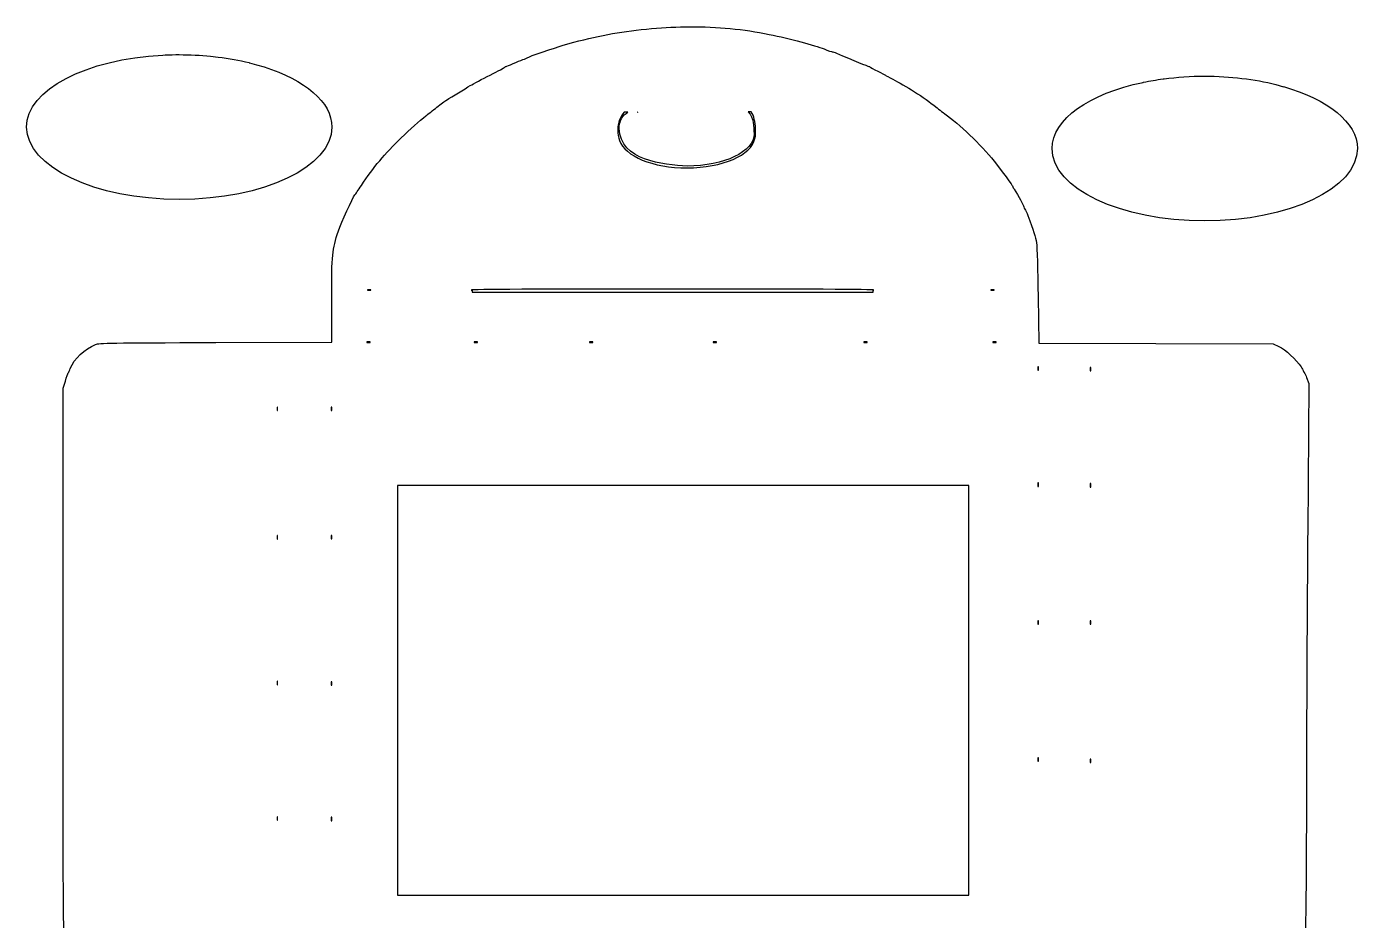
# Model space of a CAD drawing. Header units: centimetres. Extents: x -16.9 to 19.5, y -34.7 to 14.8.
# Drawn here: x -16.85 to 19.52, y -9.65 to 14.78 of the extents above; entities that cross this region are included whole.
import ezdxf

# ---------------------------------------------------------------- set-up
doc = ezdxf.new("R2010")
doc.units = ezdxf.units.CM
doc.header["$MEASUREMENT"] = 0
doc.layers.add('Layer 1', color=7, linetype='Continuous')

msp = doc.modelspace()

# ---------------------------------------------------------------- linework, layer by layer
at = {"layer": 'Layer 1'}
for points, knots in [([(1.27536, 14.77598), (0.93403, 14.77427), (0.58545, 14.75745), (0.22943, 14.72555), (0.22943, 14.72555), (-0.54454, 14.65619), (-1.14646, 14.55089), (-1.90046, 14.35265), (-1.90046, 14.35265), (-2.16722, 14.28252), (-2.34411, 14.22574), (-2.98195, 14.00704), (-2.98195, 14.00704), (-3.06042, 13.98013), (-3.13781, 13.94782), (-3.15393, 13.9351), (-3.15393, 13.9351), (-3.17004, 13.92239), (-3.23132, 13.89592), (-3.28952, 13.87723), (-3.28952, 13.87723), (-3.34773, 13.85853), (-3.46858, 13.8095), (-3.55824, 13.76809), (-3.55824, 13.76809), (-3.64791, 13.72667), (-3.73296, 13.69284), (-3.74758, 13.69284), (-3.74758, 13.69284), (-3.76221, 13.69284), (-3.77829, 13.68392), (-3.78314, 13.673), (-3.78314, 13.673), (-3.78799, 13.66209), (-3.96823, 13.56515), (-4.18415, 13.4572), (-4.18415, 13.4572), (-4.40007, 13.34925), (-4.64415, 13.21936), (-4.72654, 13.16864), (-4.72654, 13.16864), (-4.87297, 13.0785), (-5.22354, 12.86529), (-5.37643, 12.77342), (-5.37643, 12.77342), (-5.41861, 12.74807), (-5.53767, 12.65957), (-5.64101, 12.57663), (-5.64101, 12.57663), (-5.74435, 12.4937), (-5.88013, 12.38654), (-5.9428, 12.33851), (-5.9428, 12.33851), (-6.10858, 12.21144), (-6.38109, 11.9691), (-6.61831, 11.73824), (-6.61831, 11.73824), (-7.0632, 11.30529), (-7.37138, 10.93655), (-7.70393, 10.43847), (-7.70393, 10.43847), (-7.78652, 10.31478), (-7.86602, 10.19942), (-7.88005, 10.18215), (-7.88005, 10.18215), (-7.9446, 10.10265), (-8.25528, 9.42035), (-8.32984, 9.19493), (-8.32984, 9.19493), (-8.50666, 8.66034), (-8.51376, 8.58907), (-8.51422, 7.3106), (-8.51422, 7.3106), (-8.51422, 7.3106), (-8.51505, 6.15387), (-8.51505, 6.15387), (-8.51505, 6.15387), (-8.51505, 6.15387), (-11.68343, 6.14561), (-11.68343, 6.14561), (-11.68343, 6.14561), (-14.61792, 6.13808), (-14.86034, 6.13439), (-14.96592, 6.09186), (-14.96592, 6.09186), (-15.27289, 5.96823), (-15.55578, 5.70052), (-15.65797, 5.43784), (-15.65797, 5.43784), (-15.67778, 5.38691), (-15.70277, 5.33333), (-15.71337, 5.31878), (-15.71337, 5.31878), (-15.72396, 5.30423), (-15.76013, 5.20303), (-15.79439, 5.09389), (-15.79439, 5.09389), (-15.79439, 5.09389), (-15.85723, 4.89545), (-15.85723, 4.89545), (-15.85723, 4.89545), (-15.85723, 4.89545), (-15.85723, -2.54182), (-15.85723, -2.54182), (-15.85723, -2.54182), (-15.85723, -7.90983), (-15.84854, -9.9969), (-15.82747, -10.04276), (-15.82747, -10.04276), (-15.81141, -10.07771), (-15.77168, -10.16539), (-15.739, -10.23789), (-15.739, -10.23789), (-15.67408, -10.38189), (-15.56017, -10.54053), (-15.43803, -10.65709), (-15.43803, -10.65709), (-15.30867, -10.78056), (-15.08672, -10.93625), (-15.01305, -10.95475), (-15.01305, -10.95475), (-14.97502, -10.96429), (-14.93671, -10.98232), (-14.92871, -10.99526), (-14.92871, -10.99526), (-14.92036, -11.00878), (-13.55932, -11.01924), (-11.72808, -11.01924), (-11.72808, -11.01924), (-11.72808, -11.01924), (-8.5415, -11.01924), (-8.5415, -11.01924), (-8.5415, -11.01924), (-8.5415, -11.01924), (-8.5415, -20.1209), (-8.5415, -20.1209), (-8.5415, -20.1209), (-8.5415, -20.1209), (-8.5415, -29.22257), (-8.5415, -29.22257), (-8.5415, -29.22257), (-8.5415, -29.22257), (-6.61005, -29.22257), (-6.61005, -29.22257), (-6.61005, -29.22257), (-6.61005, -29.22257), (-4.67859, -29.22257), (-4.67859, -29.22257), (-4.67859, -29.22257), (-4.67859, -29.22257), (-4.67776, -30.35366), (-4.67776, -30.35366), (-4.67776, -30.35366), (-4.67708, -31.68886), (-4.66337, -31.79882), (-4.44708, -32.17846), (-4.44708, -32.17846), (-4.2466, -32.53036), (-3.8546, -33.03363), (-3.59958, -33.26739), (-3.59958, -33.26739), (-3.38334, -33.46551), (-2.91896, -33.79554), (-2.68016, -33.92058), (-2.68016, -33.92058), (-2.62246, -33.95078), (-2.55134, -33.98816), (-2.52223, -34.00326), (-2.52223, -34.00326), (-2.34873, -34.09328), (-2.05966, -34.22301), (-2.03275, -34.2232), (-2.03275, -34.2232), (-2.01538, -34.2232), (-1.9569, -34.24206), (-1.90377, -34.26536), (-1.90377, -34.26536), (-1.73931, -34.33752), (-1.70419, -34.35109), (-1.63588, -34.36541), (-1.63588, -34.36541), (-1.5995, -34.37305), (-1.4254, -34.41491), (-1.24975, -34.45884), (-1.24975, -34.45884), (-1.0741, -34.50277), (-0.75858, -34.562), (-0.54861, -34.5903), (-0.54861, -34.5903), (-0.06025, -34.65573), (1.04169, -34.66432), (1.64495, -34.60767), (1.64495, -34.60767), (2.54843, -34.52283), (3.34316, -34.31248), (4.01298, -33.98094), (4.01298, -33.98094), (4.35209, -33.81308), (4.35866, -33.80941), (4.58183, -33.66509), (4.58183, -33.66509), (4.93015, -33.43984), (4.99304, -33.38791), (5.2714, -33.09872), (5.2714, -33.09872), (5.76825, -32.58223), (6.06654, -32.12769), (6.23713, -31.62615), (6.23713, -31.62615), (6.30184, -31.43589), (6.30162, -31.43369), (6.30162, -30.32886), (6.30162, -30.32886), (6.30162, -30.32886), (6.30162, -29.22257), (6.30162, -29.22257), (6.30162, -29.22257), (6.30162, -29.22257), (8.55058, -29.22257), (8.55058, -29.22257), (8.55058, -29.22257), (8.55058, -29.22257), (10.79954, -29.22257), (10.79954, -29.22257), (10.79954, -29.22257), (10.79954, -29.22257), (10.79954, -20.1209), (10.79954, -20.1209), (10.79954, -20.1209), (10.79954, -20.1209), (10.79954, -11.01924), (10.79954, -11.01924), (10.79954, -11.01924), (10.79954, -11.01924), (13.94477, -11.01924), (13.94477, -11.01924), (13.94477, -11.01924), (17.37359, -11.01924), (17.08965, -11.03056), (17.42818, -10.87289), (17.42818, -10.87289), (17.58588, -10.79944), (17.8689, -10.52935), (17.99703, -10.32967), (17.99703, -10.32967), (17.99703, -10.32967), (18.08881, -10.18745), (18.08881, -10.18745), (18.08881, -10.18745), (18.08881, -10.18745), (18.10617, -9.3135), (18.10617, -9.3135), (18.10617, -9.3135), (18.11596, -8.83274), (18.1251, -7.23107), (18.12602, -5.75403), (18.12602, -5.75403), (18.12693, -4.27699), (18.14232, -1.24643), (18.15991, 0.98044), (18.15991, 0.98044), (18.15991, 0.98044), (18.19134, 5.02939), (18.19134, 5.02939), (18.19134, 5.02939), (18.19134, 5.02939), (18.1285, 5.18732), (18.1285, 5.18732), (18.1285, 5.18732), (18.09362, 5.27422), (18.02625, 5.40563), (17.97884, 5.47919), (17.97884, 5.47919), (17.85001, 5.67903), (17.54868, 5.95703), (17.3703, 6.0406), (17.3703, 6.0406), (17.3703, 6.0406), (17.21568, 6.11253), (17.21568, 6.11253), (17.21568, 6.11253), (17.21568, 6.11253), (14.01174, 6.11997), (14.01174, 6.11997), (14.01174, 6.11997), (14.01174, 6.11997), (10.80781, 6.12659), (10.80781, 6.12659), (10.80781, 6.12659), (10.80781, 6.12659), (10.79127, 7.4032), (10.79127, 7.4032), (10.79127, 7.4032), (10.78203, 8.10511), (10.76192, 8.76344), (10.74662, 8.86668), (10.74662, 8.86668), (10.72135, 9.03721), (10.67035, 9.2006), (10.5118, 9.61661), (10.5118, 9.61661), (10.48169, 9.69562), (10.4448, 9.77208), (10.42995, 9.78693), (10.42995, 9.78693), (10.41509, 9.80179), (10.40266, 9.83316), (10.40266, 9.85639), (10.40266, 9.85639), (10.40266, 9.89091), (10.25494, 10.15692), (10.13808, 10.33264), (10.13808, 10.33264), (10.12356, 10.35446), (10.10149, 10.39614), (10.08847, 10.42524), (10.08847, 10.42524), (10.06531, 10.47702), (9.95914, 10.62126), (9.65273, 11.02055), (9.65273, 11.02055), (9.31805, 11.45669), (8.73984, 12.02779), (8.31245, 12.34347), (8.31245, 12.34347), (8.2238, 12.40895), (8.08359, 12.51707), (8.00074, 12.58325), (8.00074, 12.58325), (7.68041, 12.83912), (7.1519, 13.17837), (6.81756, 13.3431), (6.81756, 13.3431), (6.71569, 13.39329), (6.6264, 13.44203), (6.61912, 13.45141), (6.61912, 13.45141), (6.61185, 13.46079), (6.5166, 13.50962), (6.40745, 13.56055), (6.40745, 13.56055), (6.29831, 13.61149), (6.2056, 13.66209), (6.20075, 13.673), (6.20075, 13.673), (6.1959, 13.68392), (6.1801, 13.69284), (6.16602, 13.69284), (6.16602, 13.69284), (6.14092, 13.69284), (5.73791, 13.85737), (5.27967, 14.05417), (5.27967, 14.05417), (5.23381, 14.07386), (5.18283, 14.08972), (5.16722, 14.08972), (5.16722, 14.08972), (5.15161, 14.08972), (5.05049, 14.1253), (4.94232, 14.16827), (4.94232, 14.16827), (4.67908, 14.27284), (4.00699, 14.45152), (3.44412, 14.5668), (3.44412, 14.5668), (2.7443, 14.71012), (2.02631, 14.77975), (1.27536, 14.77598)], [0, 0, 0, 0, 0.01075269, 0.01075269, 0.01075269, 0.01075269, 0.02150538, 0.02150538, 0.02150538, 0.02150538, 0.03225806, 0.03225806, 0.03225806, 0.03225806, 0.04301075, 0.04301075, 0.04301075, 0.04301075, 0.05376344, 0.05376344, 0.05376344, 0.05376344, 0.06451613, 0.06451613, 0.06451613, 0.06451613, 0.07526882, 0.07526882, 0.07526882, 0.07526882, 0.08602151, 0.08602151, 0.08602151, 0.08602151, 0.09677419, 0.09677419, 0.09677419, 0.09677419, 0.10752688, 0.10752688, 0.10752688, 0.10752688, 0.11827957, 0.11827957, 0.11827957, 0.11827957, 0.12903226, 0.12903226, 0.12903226, 0.12903226, 0.13978495, 0.13978495, 0.13978495, 0.13978495, 0.15053763, 0.15053763, 0.15053763, 0.15053763, 0.16129032, 0.16129032, 0.16129032, 0.16129032, 0.17204301, 0.17204301, 0.17204301, 0.17204301, 0.1827957, 0.1827957, 0.1827957, 0.1827957, 0.19354839, 0.19354839, 0.19354839, 0.19354839, 0.20430108, 0.20430108, 0.20430108, 0.20430108, 0.21505376, 0.21505376, 0.21505376, 0.21505376, 0.22580645, 0.22580645, 0.22580645, 0.22580645, 0.23655914, 0.23655914, 0.23655914, 0.23655914, 0.24731183, 0.24731183, 0.24731183, 0.24731183, 0.25806452, 0.25806452, 0.25806452, 0.25806452, 0.2688172, 0.2688172, 0.2688172, 0.2688172, 0.27956989, 0.27956989, 0.27956989, 0.27956989, 0.29032258, 0.29032258, 0.29032258, 0.29032258, 0.30107527, 0.30107527, 0.30107527, 0.30107527, 0.31182796, 0.31182796, 0.31182796, 0.31182796, 0.32258065, 0.32258065, 0.32258065, 0.32258065, 0.33333333, 0.33333333, 0.33333333, 0.33333333, 0.34408602, 0.34408602, 0.34408602, 0.34408602, 0.35483871, 0.35483871, 0.35483871, 0.35483871, 0.3655914, 0.3655914, 0.3655914, 0.3655914, 0.37634409, 0.37634409, 0.37634409, 0.37634409, 0.38709677, 0.38709677, 0.38709677, 0.38709677, 0.39784946, 0.39784946, 0.39784946, 0.39784946, 0.40860215, 0.40860215, 0.40860215, 0.40860215, 0.41935484, 0.41935484, 0.41935484, 0.41935484, 0.43010753, 0.43010753, 0.43010753, 0.43010753, 0.44086022, 0.44086022, 0.44086022, 0.44086022, 0.4516129, 0.4516129, 0.4516129, 0.4516129, 0.46236559, 0.46236559, 0.46236559, 0.46236559, 0.47311828, 0.47311828, 0.47311828, 0.47311828, 0.48387097, 0.48387097, 0.48387097, 0.48387097, 0.49462366, 0.49462366, 0.49462366, 0.49462366, 0.50537634, 0.50537634, 0.50537634, 0.50537634, 0.51612903, 0.51612903, 0.51612903, 0.51612903, 0.52688172, 0.52688172, 0.52688172, 0.52688172, 0.53763441, 0.53763441, 0.53763441, 0.53763441, 0.5483871, 0.5483871, 0.5483871, 0.5483871, 0.55913978, 0.55913978, 0.55913978, 0.55913978, 0.56989247, 0.56989247, 0.56989247, 0.56989247, 0.58064516, 0.58064516, 0.58064516, 0.58064516, 0.59139785, 0.59139785, 0.59139785, 0.59139785, 0.60215054, 0.60215054, 0.60215054, 0.60215054, 0.61290323, 0.61290323, 0.61290323, 0.61290323, 0.62365591, 0.62365591, 0.62365591, 0.62365591, 0.6344086, 0.6344086, 0.6344086, 0.6344086, 0.64516129, 0.64516129, 0.64516129, 0.64516129, 0.65591398, 0.65591398, 0.65591398, 0.65591398, 0.66666667, 0.66666667, 0.66666667, 0.66666667, 0.67741935, 0.67741935, 0.67741935, 0.67741935, 0.68817204, 0.68817204, 0.68817204, 0.68817204, 0.69892473, 0.69892473, 0.69892473, 0.69892473, 0.70967742, 0.70967742, 0.70967742, 0.70967742, 0.72043011, 0.72043011, 0.72043011, 0.72043011, 0.7311828, 0.7311828, 0.7311828, 0.7311828, 0.74193548, 0.74193548, 0.74193548, 0.74193548, 0.75268817, 0.75268817, 0.75268817, 0.75268817, 0.76344086, 0.76344086, 0.76344086, 0.76344086, 0.77419355, 0.77419355, 0.77419355, 0.77419355, 0.78494624, 0.78494624, 0.78494624, 0.78494624, 0.79569892, 0.79569892, 0.79569892, 0.79569892, 0.80645161, 0.80645161, 0.80645161, 0.80645161, 0.8172043, 0.8172043, 0.8172043, 0.8172043, 0.82795699, 0.82795699, 0.82795699, 0.82795699, 0.83870968, 0.83870968, 0.83870968, 0.83870968, 0.84946237, 0.84946237, 0.84946237, 0.84946237, 0.86021505, 0.86021505, 0.86021505, 0.86021505, 0.87096774, 0.87096774, 0.87096774, 0.87096774, 0.88172043, 0.88172043, 0.88172043, 0.88172043, 0.89247312, 0.89247312, 0.89247312, 0.89247312, 0.90322581, 0.90322581, 0.90322581, 0.90322581, 0.91397849, 0.91397849, 0.91397849, 0.91397849, 0.92473118, 0.92473118, 0.92473118, 0.92473118, 0.93548387, 0.93548387, 0.93548387, 0.93548387, 0.94623656, 0.94623656, 0.94623656, 0.94623656, 0.95698925, 0.95698925, 0.95698925, 0.95698925, 0.96774194, 0.96774194, 0.96774194, 0.96774194, 0.97849462, 0.97849462, 0.97849462, 0.97849462, 1, 1, 1, 1]), ([(-12.68058, 14.01365), (-12.81073, 14.01365), (-12.93958, 14.01092), (-13.06671, 14.00538), (-13.06671, 14.00538), (-13.0666, 14.0059), (-13.06681, 14.00653), (-13.06671, 14.00704), (-13.06671, 14.00704), (-13.06671, 14.00704), (-13.13037, 14.00373), (-13.13037, 14.00373), (-13.13037, 14.00373), (-13.13079, 14.00326), (-13.13078, 14.00255), (-13.1312, 14.00208), (-13.1312, 14.00208), (-15.22249, 13.89542), (-16.85273, 13.05527), (-16.85273, 12.03506), (-16.85273, 12.03506), (-16.85273, 10.94267), (-14.98347, 10.05565), (-12.68058, 10.05565), (-12.68058, 10.05565), (-10.37769, 10.05565), (-8.50926, 10.94267), (-8.50926, 12.03506), (-8.50926, 12.03506), (-8.50926, 12.72082), (-9.24659, 13.32371), (-10.36465, 13.67879), (-10.36465, 13.67879), (-10.36465, 13.67879), (-10.36465, 13.67796), (-10.36465, 13.67796), (-10.36465, 13.67796), (-10.36465, 13.67796), (-10.5697, 13.73749), (-10.5697, 13.73749), (-10.5697, 13.73749), (-10.5697, 13.73749), (-10.56887, 13.73915), (-10.56887, 13.73915), (-10.56887, 13.73915), (-10.56887, 13.73915), (-10.76152, 13.79124), (-10.76152, 13.79124), (-10.76152, 13.79124), (-10.76571, 13.79227), (-10.76973, 13.79352), (-10.77393, 13.79454), (-10.77393, 13.79454), (-11.03887, 13.85937), (-11.32074, 13.91144), (-11.6148, 13.94833), (-11.6148, 13.94833), (-11.6148, 13.94833), (-11.6148, 13.94668), (-11.6148, 13.94668), (-11.6148, 13.94668), (-11.6148, 13.94668), (-11.82647, 13.969), (-11.82647, 13.969), (-11.82647, 13.969), (-11.82647, 13.969), (-11.82647, 13.97148), (-11.82647, 13.97148), (-11.82647, 13.97148), (-12.10238, 13.99881), (-12.38758, 14.01365), (-12.68058, 14.01365)], [0, 0, 0, 0, 0.05263158, 0.05263158, 0.05263158, 0.05263158, 0.10526316, 0.10526316, 0.10526316, 0.10526316, 0.15789474, 0.15789474, 0.15789474, 0.15789474, 0.21052632, 0.21052632, 0.21052632, 0.21052632, 0.26315789, 0.26315789, 0.26315789, 0.26315789, 0.31578947, 0.31578947, 0.31578947, 0.31578947, 0.36842105, 0.36842105, 0.36842105, 0.36842105, 0.42105263, 0.42105263, 0.42105263, 0.42105263, 0.47368421, 0.47368421, 0.47368421, 0.47368421, 0.52631579, 0.52631579, 0.52631579, 0.52631579, 0.57894737, 0.57894737, 0.57894737, 0.57894737, 0.63157895, 0.63157895, 0.63157895, 0.63157895, 0.68421053, 0.68421053, 0.68421053, 0.68421053, 0.73684211, 0.73684211, 0.73684211, 0.73684211, 0.78947368, 0.78947368, 0.78947368, 0.78947368, 0.84210526, 0.84210526, 0.84210526, 0.84210526, 0.89473684, 0.89473684, 0.89473684, 0.89473684, 1, 1, 1, 1]), ([(15.34541, 13.42578), (14.96036, 13.42578), (14.58824, 13.39942), (14.23416, 13.35302), (14.23416, 13.35302), (14.23416, 13.35302), (14.23168, 13.35302), (14.23168, 13.35302), (14.23168, 13.35302), (14.23168, 13.35302), (14.21928, 13.35137), (14.21928, 13.35137), (14.21928, 13.35137), (14.21511, 13.35081), (14.21104, 13.35027), (14.20688, 13.34971), (14.20688, 13.34971), (14.02433, 13.32517), (13.84668, 13.29521), (13.67523, 13.25959), (13.67523, 13.25959), (13.67503, 13.25989), (13.67455, 13.26006), (13.6744, 13.26042), (13.6744, 13.26042), (13.6744, 13.26042), (13.66283, 13.25794), (13.66283, 13.25794), (13.66283, 13.25794), (13.66263, 13.25734), (13.66219, 13.25695), (13.662, 13.25628), (13.662, 13.25628), (12.19723, 12.94906), (11.17409, 12.25453), (11.17409, 11.44637), (11.17409, 11.44637), (11.17409, 10.35397), (13.04252, 9.46778), (15.34541, 9.46778), (15.34541, 9.46778), (17.6483, 9.46778), (19.51756, 10.35397), (19.51756, 11.44637), (19.51756, 11.44637), (19.51756, 12.16554), (18.70665, 12.79484), (17.49598, 13.14135), (17.49598, 13.14135), (17.49598, 13.14135), (17.49515, 13.13805), (17.49515, 13.13805), (17.49515, 13.13805), (17.49515, 13.13805), (17.2901, 13.19675), (17.2901, 13.19675), (17.2901, 13.19675), (16.7092, 13.34239), (16.04773, 13.42578), (15.34541, 13.42578)], [0, 0, 0, 0, 0.0625, 0.0625, 0.0625, 0.0625, 0.125, 0.125, 0.125, 0.125, 0.1875, 0.1875, 0.1875, 0.1875, 0.25, 0.25, 0.25, 0.25, 0.3125, 0.3125, 0.3125, 0.3125, 0.375, 0.375, 0.375, 0.375, 0.4375, 0.4375, 0.4375, 0.4375, 0.5, 0.5, 0.5, 0.5, 0.5625, 0.5625, 0.5625, 0.5625, 0.625, 0.625, 0.625, 0.625, 0.6875, 0.6875, 0.6875, 0.6875, 0.75, 0.75, 0.75, 0.75, 0.8125, 0.8125, 0.8125, 0.8125, 0.875, 0.875, 0.875, 0.875, 1, 1, 1, 1]), ([(2.87196, 12.45426), (2.87196, 12.45426), (2.95299, 12.45426), (2.95299, 12.45426), (2.95299, 12.45426), (3.02313, 12.33285), (3.06626, 12.17216), (3.06626, 11.99538), (3.06626, 11.99538), (3.06816, 11.90372), (3.07984, 11.81073), (3.05055, 11.7217), (3.05055, 11.7217), (3.05045, 11.72112), (3.04984, 11.72063), (3.04973, 11.72005), (3.04973, 11.72005), (2.96567, 11.27057), (2.16805, 10.91803), (1.19599, 10.91803), (1.19599, 10.91803), (0.26193, 10.91803), (-0.51246, 11.24366), (-0.64617, 11.66796), (-0.64617, 11.66796), (-0.64627, 11.66819), (-0.64608, 11.66854), (-0.64617, 11.66878), (-0.64617, 11.66878), (-0.67945, 11.7541), (-0.69909, 11.8519), (-0.69909, 11.95569), (-0.69909, 11.95569), (-0.69909, 12.15344), (-0.62988, 12.32866), (-0.5238, 12.43855), (-0.5238, 12.43855), (-0.5238, 12.43855), (-0.42128, 12.43855), (-0.42128, 12.43855), (-0.42128, 12.43855), (-0.56016, 12.37015), (-0.65857, 12.1975), (-0.65857, 11.99538), (-0.65857, 11.99538), (-0.6297, 11.12244), (0.54524, 10.99849), (1.1993, 10.97012), (1.1993, 10.97012), (2.20955, 10.97012), (3.02988, 11.36252), (3.02988, 11.84655), (3.02988, 11.84655), (3.01846, 12.05842), (3.0143, 12.28159), (2.87196, 12.45426)], [0, 0, 0, 0, 0.06666667, 0.06666667, 0.06666667, 0.06666667, 0.13333333, 0.13333333, 0.13333333, 0.13333333, 0.2, 0.2, 0.2, 0.2, 0.26666667, 0.26666667, 0.26666667, 0.26666667, 0.33333333, 0.33333333, 0.33333333, 0.33333333, 0.4, 0.4, 0.4, 0.4, 0.46666667, 0.46666667, 0.46666667, 0.46666667, 0.53333333, 0.53333333, 0.53333333, 0.53333333, 0.6, 0.6, 0.6, 0.6, 0.66666667, 0.66666667, 0.66666667, 0.66666667, 0.73333333, 0.73333333, 0.73333333, 0.73333333, 0.8, 0.8, 0.8, 0.8, 0.86666667, 0.86666667, 0.86666667, 0.86666667, 1, 1, 1, 1]), ([(-0.15587, 12.43855), (-0.15587, 12.43855), (-0.14925, 12.43855), (-0.14925, 12.43855), (-0.14925, 12.43855), (-0.15036, 12.43797), (-0.15145, 12.43748), (-0.15256, 12.4369), (-0.15256, 12.4369), (-0.15366, 12.43746), (-0.15476, 12.43801), (-0.15587, 12.43855)], [0, 0, 0, 0, 0.25, 0.25, 0.25, 0.25, 0.5, 0.5, 0.5, 0.5, 1, 1, 1, 1]), ([(-7.53939, 7.59006), (-7.53939, 7.59006), (-7.44679, 7.59006), (-7.44679, 7.59006), (-7.44679, 7.59006), (-7.44679, 7.59006), (-7.44679, 7.57684), (-7.44679, 7.57684), (-7.44679, 7.57684), (-7.44679, 7.57684), (-7.53939, 7.57684), (-7.53939, 7.57684), (-7.53939, 7.57684), (-7.53939, 7.57684), (-7.53939, 7.59006), (-7.53939, 7.59006)], [0, 0, 0, 0, 0.2, 0.2, 0.2, 0.2, 0.4, 0.4, 0.4, 0.4, 0.6, 0.6, 0.6, 0.6, 1, 1, 1, 1]), ([(0.79829, 7.60743), (4.44954, 7.60743), (6.30162, 7.59852), (6.30162, 7.58097), (6.30162, 7.58097), (6.30162, 7.57987), (6.29458, 7.57869), (6.28012, 7.57766), (6.28012, 7.57766), (6.28012, 7.57766), (6.28012, 7.52392), (6.28012, 7.52392), (6.28012, 7.52392), (6.28012, 7.52392), (-4.67611, 7.52392), (-4.67611, 7.52392), (-4.67611, 7.52392), (-4.67611, 7.52392), (-4.67611, 7.57766), (-4.67611, 7.57766), (-4.67611, 7.57766), (-4.69404, 7.5788), (-4.70505, 7.57975), (-4.70505, 7.58097), (-4.70505, 7.58097), (-4.70505, 7.59852), (-2.85296, 7.60743), (0.79829, 7.60743)], [0, 0, 0, 0, 0.125, 0.125, 0.125, 0.125, 0.25, 0.25, 0.25, 0.25, 0.375, 0.375, 0.375, 0.375, 0.5, 0.5, 0.5, 0.5, 0.625, 0.625, 0.625, 0.625, 0.75, 0.75, 0.75, 0.75, 1, 1, 1, 1]), ([(9.49977, 7.59006), (9.49977, 7.59006), (9.59238, 7.59006), (9.59238, 7.59006), (9.59238, 7.59006), (9.59238, 7.59006), (9.59238, 7.57684), (9.59238, 7.57684), (9.59238, 7.57684), (9.59238, 7.57684), (9.49977, 7.57684), (9.49977, 7.57684), (9.49977, 7.57684), (9.49977, 7.57684), (9.49977, 7.59006), (9.49977, 7.59006)], [0, 0, 0, 0, 0.2, 0.2, 0.2, 0.2, 0.4, 0.4, 0.4, 0.4, 0.6, 0.6, 0.6, 0.6, 1, 1, 1, 1]), ([(-7.55676, 6.16131), (-7.55676, 6.16131), (-7.46415, 6.16131), (-7.46415, 6.16131), (-7.46415, 6.16131), (-7.46415, 6.16131), (-7.46415, 6.14809), (-7.46415, 6.14809), (-7.46415, 6.14809), (-7.46415, 6.14809), (-7.55676, 6.14809), (-7.55676, 6.14809), (-7.55676, 6.14809), (-7.55676, 6.14809), (-7.55676, 6.16131), (-7.55676, 6.16131)], [0, 0, 0, 0, 0.2, 0.2, 0.2, 0.2, 0.4, 0.4, 0.4, 0.4, 0.6, 0.6, 0.6, 0.6, 1, 1, 1, 1]), ([(-4.61906, 6.16131), (-4.61906, 6.16131), (-4.52645, 6.16131), (-4.52645, 6.16131), (-4.52645, 6.16131), (-4.52645, 6.16131), (-4.52645, 6.14809), (-4.52645, 6.14809), (-4.52645, 6.14809), (-4.52645, 6.14809), (-4.61906, 6.14809), (-4.61906, 6.14809), (-4.61906, 6.14809), (-4.61906, 6.14809), (-4.61906, 6.16131), (-4.61906, 6.16131)], [0, 0, 0, 0, 0.2, 0.2, 0.2, 0.2, 0.4, 0.4, 0.4, 0.4, 0.6, 0.6, 0.6, 0.6, 1, 1, 1, 1]), ([(-1.46803, 6.16131), (-1.46803, 6.16131), (-1.37543, 6.16131), (-1.37543, 6.16131), (-1.37543, 6.16131), (-1.37543, 6.16131), (-1.37543, 6.14809), (-1.37543, 6.14809), (-1.37543, 6.14809), (-1.37543, 6.14809), (-1.46803, 6.14809), (-1.46803, 6.14809), (-1.46803, 6.14809), (-1.46803, 6.14809), (-1.46803, 6.16131), (-1.46803, 6.16131)], [0, 0, 0, 0, 0.2, 0.2, 0.2, 0.2, 0.4, 0.4, 0.4, 0.4, 0.6, 0.6, 0.6, 0.6, 1, 1, 1, 1]), ([(1.91367, 6.16131), (1.91367, 6.16131), (2.00628, 6.16131), (2.00628, 6.16131), (2.00628, 6.16131), (2.00628, 6.16131), (2.00628, 6.14809), (2.00628, 6.14809), (2.00628, 6.14809), (2.00628, 6.14809), (1.91367, 6.14809), (1.91367, 6.14809), (1.91367, 6.14809), (1.91367, 6.14809), (1.91367, 6.16131), (1.91367, 6.16131)], [0, 0, 0, 0, 0.2, 0.2, 0.2, 0.2, 0.4, 0.4, 0.4, 0.4, 0.6, 0.6, 0.6, 0.6, 1, 1, 1, 1]), ([(6.02712, 6.16131), (6.02712, 6.16131), (6.11972, 6.16131), (6.11972, 6.16131), (6.11972, 6.16131), (6.11972, 6.16131), (6.11972, 6.14809), (6.11972, 6.14809), (6.11972, 6.14809), (6.11972, 6.14809), (6.02712, 6.14809), (6.02712, 6.14809), (6.02712, 6.14809), (6.02712, 6.14809), (6.02712, 6.16131), (6.02712, 6.16131)], [0, 0, 0, 0, 0.2, 0.2, 0.2, 0.2, 0.4, 0.4, 0.4, 0.4, 0.6, 0.6, 0.6, 0.6, 1, 1, 1, 1]), ([(9.55434, 6.16131), (9.55434, 6.16131), (9.64695, 6.16131), (9.64695, 6.16131), (9.64695, 6.16131), (9.64695, 6.16131), (9.64695, 6.14809), (9.64695, 6.14809), (9.64695, 6.14809), (9.64695, 6.14809), (9.55434, 6.14809), (9.55434, 6.14809), (9.55434, 6.14809), (9.55434, 6.14809), (9.55434, 6.16131), (9.55434, 6.16131)], [0, 0, 0, 0, 0.2, 0.2, 0.2, 0.2, 0.4, 0.4, 0.4, 0.4, 0.6, 0.6, 0.6, 0.6, 1, 1, 1, 1]), ([(10.78796, 5.48249), (10.78796, 5.48249), (10.80119, 5.48249), (10.80119, 5.48249), (10.80119, 5.48249), (10.80119, 5.48249), (10.80119, 5.38989), (10.80119, 5.38989), (10.80119, 5.38989), (10.80119, 5.38989), (10.78796, 5.38989), (10.78796, 5.38989), (10.78796, 5.38989), (10.78796, 5.38989), (10.78796, 5.48249), (10.78796, 5.48249)], [0, 0, 0, 0, 0.2, 0.2, 0.2, 0.2, 0.4, 0.4, 0.4, 0.4, 0.6, 0.6, 0.6, 0.6, 1, 1, 1, 1]), ([(12.21671, 5.46596), (12.21671, 5.46596), (12.22994, 5.46596), (12.22994, 5.46596), (12.22994, 5.46596), (12.22994, 5.46596), (12.22994, 5.37335), (12.22994, 5.37335), (12.22994, 5.37335), (12.22994, 5.37335), (12.21671, 5.37335), (12.21671, 5.37335), (12.21671, 5.37335), (12.21671, 5.37335), (12.21671, 5.46596), (12.21671, 5.46596)], [0, 0, 0, 0, 0.2, 0.2, 0.2, 0.2, 0.4, 0.4, 0.4, 0.4, 0.6, 0.6, 0.6, 0.6, 1, 1, 1, 1]), ([(-10.00829, 4.37703), (-10.00829, 4.37703), (-9.99506, 4.37703), (-9.99506, 4.37703), (-9.99506, 4.37703), (-9.99506, 4.37703), (-9.99506, 4.28443), (-9.99506, 4.28443), (-9.99506, 4.28443), (-9.99506, 4.28443), (-10.00829, 4.28443), (-10.00829, 4.28443), (-10.00829, 4.28443), (-10.00829, 4.28443), (-10.00829, 4.37703), (-10.00829, 4.37703)], [0, 0, 0, 0, 0.2, 0.2, 0.2, 0.2, 0.4, 0.4, 0.4, 0.4, 0.6, 0.6, 0.6, 0.6, 1, 1, 1, 1]), ([(-8.52662, 4.37703), (-8.52662, 4.37703), (-8.51339, 4.37703), (-8.51339, 4.37703), (-8.51339, 4.37703), (-8.51339, 4.37703), (-8.51339, 4.28443), (-8.51339, 4.28443), (-8.51339, 4.28443), (-8.51339, 4.28443), (-8.52662, 4.28443), (-8.52662, 4.28443), (-8.52662, 4.28443), (-8.52662, 4.28443), (-8.52662, 4.37703), (-8.52662, 4.37703)], [0, 0, 0, 0, 0.2, 0.2, 0.2, 0.2, 0.4, 0.4, 0.4, 0.4, 0.6, 0.6, 0.6, 0.6, 1, 1, 1, 1]), ([(-6.71588, 2.23639), (-6.71588, 2.23639), (1.08933, 2.23639), (1.08933, 2.23639), (1.08933, 2.23639), (1.08933, 2.23639), (8.89454, 2.23639), (8.89454, 2.23639), (8.89454, 2.23639), (8.89454, 2.23639), (8.89454, -3.35955), (8.89454, -3.35955), (8.89454, -3.35955), (8.89454, -3.35955), (8.89454, -8.95549), (8.89454, -8.95549), (8.89454, -8.95549), (8.89454, -8.95549), (1.08933, -8.95549), (1.08933, -8.95549), (1.08933, -8.95549), (1.08933, -8.95549), (-6.71588, -8.95549), (-6.71588, -8.95549), (-6.71588, -8.95549), (-6.71588, -8.95549), (-6.71588, -3.35955), (-6.71588, -3.35955), (-6.71588, -3.35955), (-6.71588, -3.35955), (-6.71588, 2.23639), (-6.71588, 2.23639)], [0, 0, 0, 0, 0.11111111, 0.11111111, 0.11111111, 0.11111111, 0.22222222, 0.22222222, 0.22222222, 0.22222222, 0.33333333, 0.33333333, 0.33333333, 0.33333333, 0.44444444, 0.44444444, 0.44444444, 0.44444444, 0.55555556, 0.55555556, 0.55555556, 0.55555556, 0.66666667, 0.66666667, 0.66666667, 0.66666667, 0.77777778, 0.77777778, 0.77777778, 0.77777778, 1, 1, 1, 1]), ([(10.78796, 2.30667), (10.78796, 2.30667), (10.80119, 2.30667), (10.80119, 2.30667), (10.80119, 2.30667), (10.80119, 2.30667), (10.80119, 2.21406), (10.80119, 2.21406), (10.80119, 2.21406), (10.80119, 2.21406), (10.78796, 2.21406), (10.78796, 2.21406), (10.78796, 2.21406), (10.78796, 2.21406), (10.78796, 2.30667), (10.78796, 2.30667)], [0, 0, 0, 0, 0.2, 0.2, 0.2, 0.2, 0.4, 0.4, 0.4, 0.4, 0.6, 0.6, 0.6, 0.6, 1, 1, 1, 1]), ([(12.21671, 2.28848), (12.21671, 2.28848), (12.22994, 2.28848), (12.22994, 2.28848), (12.22994, 2.28848), (12.22994, 2.28848), (12.22994, 2.19587), (12.22994, 2.19587), (12.22994, 2.19587), (12.22994, 2.19587), (12.21671, 2.19587), (12.21671, 2.19587), (12.21671, 2.19587), (12.21671, 2.19587), (12.21671, 2.28848), (12.21671, 2.28848)], [0, 0, 0, 0, 0.2, 0.2, 0.2, 0.2, 0.4, 0.4, 0.4, 0.4, 0.6, 0.6, 0.6, 0.6, 1, 1, 1, 1]), ([(-10.00829, 0.86799), (-10.00829, 0.86799), (-9.99506, 0.86799), (-9.99506, 0.86799), (-9.99506, 0.86799), (-9.99506, 0.86799), (-9.99506, 0.77539), (-9.99506, 0.77539), (-9.99506, 0.77539), (-9.99506, 0.77539), (-10.00829, 0.77539), (-10.00829, 0.77539), (-10.00829, 0.77539), (-10.00829, 0.77539), (-10.00829, 0.86799), (-10.00829, 0.86799)], [0, 0, 0, 0, 0.2, 0.2, 0.2, 0.2, 0.4, 0.4, 0.4, 0.4, 0.6, 0.6, 0.6, 0.6, 1, 1, 1, 1]), ([(-8.52662, 0.8713), (-8.52662, 0.8713), (-8.51339, 0.8713), (-8.51339, 0.8713), (-8.51339, 0.8713), (-8.51339, 0.8713), (-8.51339, 0.7787), (-8.51339, 0.7787), (-8.51339, 0.7787), (-8.51339, 0.7787), (-8.52662, 0.7787), (-8.52662, 0.7787), (-8.52662, 0.7787), (-8.52662, 0.7787), (-8.52662, 0.8713), (-8.52662, 0.8713)], [0, 0, 0, 0, 0.2, 0.2, 0.2, 0.2, 0.4, 0.4, 0.4, 0.4, 0.6, 0.6, 0.6, 0.6, 1, 1, 1, 1]), ([(10.78796, -1.46365), (10.78796, -1.46365), (10.80119, -1.46365), (10.80119, -1.46365), (10.80119, -1.46365), (10.80119, -1.46365), (10.80119, -1.55625), (10.80119, -1.55625), (10.80119, -1.55625), (10.80119, -1.55625), (10.78796, -1.55625), (10.78796, -1.55625), (10.78796, -1.55625), (10.78796, -1.55625), (10.78796, -1.46365), (10.78796, -1.46365)], [0, 0, 0, 0, 0.2, 0.2, 0.2, 0.2, 0.4, 0.4, 0.4, 0.4, 0.6, 0.6, 0.6, 0.6, 1, 1, 1, 1]), ([(12.21671, -1.45786), (12.21671, -1.45786), (12.22994, -1.45786), (12.22994, -1.45786), (12.22994, -1.45786), (12.22994, -1.45786), (12.22994, -1.55046), (12.22994, -1.55046), (12.22994, -1.55046), (12.22994, -1.55046), (12.21671, -1.55046), (12.21671, -1.55046), (12.21671, -1.55046), (12.21671, -1.55046), (12.21671, -1.45786), (12.21671, -1.45786)], [0, 0, 0, 0, 0.2, 0.2, 0.2, 0.2, 0.4, 0.4, 0.4, 0.4, 0.6, 0.6, 0.6, 0.6, 1, 1, 1, 1]), ([(-10.00829, -3.11316), (-10.00829, -3.11316), (-9.99506, -3.11316), (-9.99506, -3.11316), (-9.99506, -3.11316), (-9.99506, -3.11316), (-9.99506, -3.20576), (-9.99506, -3.20576), (-9.99506, -3.20576), (-9.99506, -3.20576), (-10.00829, -3.20576), (-10.00829, -3.20576), (-10.00829, -3.20576), (-10.00829, -3.20576), (-10.00829, -3.11316), (-10.00829, -3.11316)], [0, 0, 0, 0, 0.2, 0.2, 0.2, 0.2, 0.4, 0.4, 0.4, 0.4, 0.6, 0.6, 0.6, 0.6, 1, 1, 1, 1]), ([(-8.52662, -3.13052), (-8.52662, -3.13052), (-8.51339, -3.13052), (-8.51339, -3.13052), (-8.51339, -3.13052), (-8.51339, -3.13052), (-8.51339, -3.22313), (-8.51339, -3.22313), (-8.51339, -3.22313), (-8.51339, -3.22313), (-8.52662, -3.22313), (-8.52662, -3.22313), (-8.52662, -3.22313), (-8.52662, -3.22313), (-8.52662, -3.13052), (-8.52662, -3.13052)], [0, 0, 0, 0, 0.2, 0.2, 0.2, 0.2, 0.4, 0.4, 0.4, 0.4, 0.6, 0.6, 0.6, 0.6, 1, 1, 1, 1]), ([(10.78796, -5.20254), (10.78796, -5.20254), (10.80119, -5.20254), (10.80119, -5.20254), (10.80119, -5.20254), (10.80119, -5.20254), (10.80119, -5.29514), (10.80119, -5.29514), (10.80119, -5.29514), (10.80119, -5.29514), (10.78796, -5.29514), (10.78796, -5.29514), (10.78796, -5.29514), (10.78796, -5.29514), (10.78796, -5.20254), (10.78796, -5.20254)], [0, 0, 0, 0, 0.2, 0.2, 0.2, 0.2, 0.4, 0.4, 0.4, 0.4, 0.6, 0.6, 0.6, 0.6, 1, 1, 1, 1]), ([(12.21671, -5.2414), (12.21671, -5.2414), (12.22994, -5.2414), (12.22994, -5.2414), (12.22994, -5.2414), (12.22994, -5.2414), (12.22994, -5.334), (12.22994, -5.334), (12.22994, -5.334), (12.22994, -5.334), (12.21671, -5.334), (12.21671, -5.334), (12.21671, -5.334), (12.21671, -5.334), (12.21671, -5.2414), (12.21671, -5.2414)], [0, 0, 0, 0, 0.2, 0.2, 0.2, 0.2, 0.4, 0.4, 0.4, 0.4, 0.6, 0.6, 0.6, 0.6, 1, 1, 1, 1]), ([(-10.00829, -6.81319), (-10.00829, -6.81319), (-9.99506, -6.81319), (-9.99506, -6.81319), (-9.99506, -6.81319), (-9.99506, -6.81319), (-9.99506, -6.90579), (-9.99506, -6.90579), (-9.99506, -6.90579), (-9.99506, -6.90579), (-10.00829, -6.90579), (-10.00829, -6.90579), (-10.00829, -6.90579), (-10.00829, -6.90579), (-10.00829, -6.81319), (-10.00829, -6.81319)], [0, 0, 0, 0, 0.2, 0.2, 0.2, 0.2, 0.4, 0.4, 0.4, 0.4, 0.6, 0.6, 0.6, 0.6, 1, 1, 1, 1]), ([(-8.52662, -6.83055), (-8.52662, -6.83055), (-8.51339, -6.83055), (-8.51339, -6.83055), (-8.51339, -6.83055), (-8.51339, -6.83055), (-8.51339, -6.92316), (-8.51339, -6.92316), (-8.51339, -6.92316), (-8.51339, -6.92316), (-8.52662, -6.92316), (-8.52662, -6.92316), (-8.52662, -6.92316), (-8.52662, -6.92316), (-8.52662, -6.83055), (-8.52662, -6.83055)], [0, 0, 0, 0, 0.2, 0.2, 0.2, 0.2, 0.4, 0.4, 0.4, 0.4, 0.6, 0.6, 0.6, 0.6, 1, 1, 1, 1])]:
    msp.add_open_spline(points, degree=3, knots=knots, dxfattribs=at)

doc.saveas('drawing.dxf')
